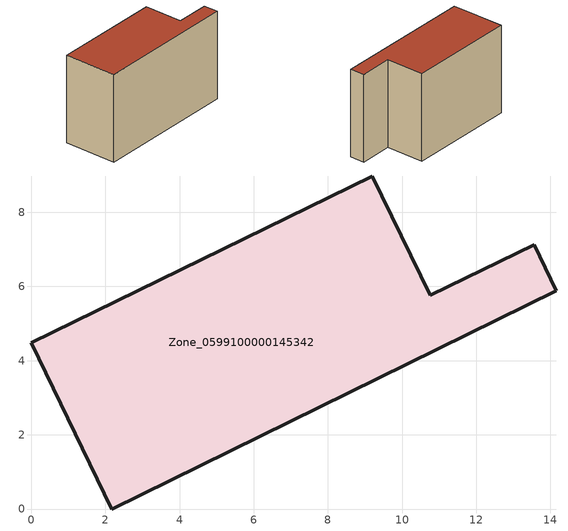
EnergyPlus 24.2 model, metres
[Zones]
Zone_0599100000145342
 floor ground (C_G): 2.17,0 0,4.48 9.19,8.98 10.76,5.76 13.56,7.12 14.16,5.89 z0
 wall outside (C_F): 2.17,0 14.16,5.89 13.56,7.12 10.76,5.76 9.19,8.98 0,4.48 2.17,0 z0:8.24
 roof outside (C_R): 0,4.48 2.17,0 14.16,5.89 13.56,7.12 10.76,5.76 9.19,8.98 z8.24
[BUILDING]
Pand.0599100000145342: North Axis=0; Terrain=City; Loads Convergence Tolerance Value=0.04; Temperature Convergence Tolerance Value=0.4; Solar Distribution=FullExterior; Maximum Number of Warmup Days=25; Minimum Number of Warmup Days=1
[Site:Location]
Rotterdam.The.Hague.AP_ZH_NLD Design_Conditions: Latitude=51.96; Longitude=4.45; Time Zone=1; Elevation=-4.5
[SITE:GROUNDTEMPERATURE:BUILDINGSURFACE]
18, 18, 18, 18, 18, 18, 18, 18, 18, 18, 18, 18
[MATERIAL] Thermal Absorptance=0.9; Solar Absorptance=0.7; Visible Absorptance=0.7
Name | Roughness | Thickness | Conductivity | Density | Specific Heat
G.TI.1946-1964 | MediumSmooth | 0.15 | 1 | 540 | 1210
F.TI.1946-1964 | Rough | 0.3 | 0.857143 | 1920 | 840
R.TI.1946-1964 | MediumRough | 0.2 | 0.277778 | 1500 | 1000
[CONSTRUCTION]
C_G: G.TI.1946-1964
C_F: F.TI.1946-1964
C_R: R.TI.1946-1964
[ZONE]
Zone_0599100000145342: Type=1; Multiplier=1; Ceiling Height=Autocalculate; Volume=Autocalculate; Floor Area=autocalculate; Part of Total Floor Area=Yes
[ZONEINFILTRATION:DESIGNFLOWRATE]
Infil_Zone_0599100000145342: Zone or ZoneList or Space or SpaceList=Zone_0599100000145342; Schedule=AlwaysOn; Design Flow Rate Calculation Method=Flow/Area; Flow Rate per Floor Area=0.003; Constant Term Coefficient=1; Temperature Term Coefficient=0; Velocity Term Coefficient=0; Velocity Squared Term Coefficient=0
[HVACTEMPLATE:ZONE:IDEALLOADSAIRSYSTEM]
Zone_0599100000145342: Maximum Heating Supply Air Temperature=50; Minimum Cooling Supply Air Temperature=13; Maximum Heating Supply Air Humidity Ratio=0.0156; Minimum Cooling Supply Air Humidity Ratio=0.0077; Heating Limit=NoLimit; Cooling Limit=NoLimit; Dehumidification Control Type=ConstantSensibleHeatRatio; Cooling Sensible Heat Ratio=0.7; Dehumidification Setpoint=60; Humidification Control Type=None; Humidification Setpoint=30; Outdoor Air Method=None; Outdoor Air Flow Rate per Person=0.00944; Outdoor Air Flow Rate per Zone Floor Area=0; Outdoor Air Flow Rate per Zone=0; Demand Controlled Ventilation Type=None; Outdoor Air Economizer Type=NoEconomizer; Heat Recovery Type=None; Sensible Heat Recovery Effectiveness=0.7; Latent Heat Recovery Effectiveness=0.65
[ZONECONTROL:THERMOSTAT]
ThermostatControl_Zone_0599100000145342: Zone or ZoneList=Zone_0599100000145342; Control Type Schedule=DualSetpointControlType; Control 1=Thermostat_Zone_0599100000145342; Temperature Difference Between Cutout And Setpoint=0
[THERMOSTATSETPOINT:DUALSETPOINT]
Thermostat_Zone_0599100000145342: Heating Setpoint Temperature Schedule=HeatingSetpoint_Zone_0599100000145342; Cooling Setpoint Temperature Schedule=CoolingSetpoint_Zone_0599100000145342
[SCHEDULE:COMPACT]
HeatingSetpoint_Zone_0599100000145342: Through: 12/31, For: AllDays, Until: 24:00, 21
CoolingSetpoint_Zone_0599100000145342: Through: 12/31, For: AllDays, Until: 24:00, 24
DualSetpointControlType: Through: 12/31, For: AllDays, Until: 24:00, 4
AlwaysOn: Through: 12/31, For: AllDays, Until: 24:00, 1
